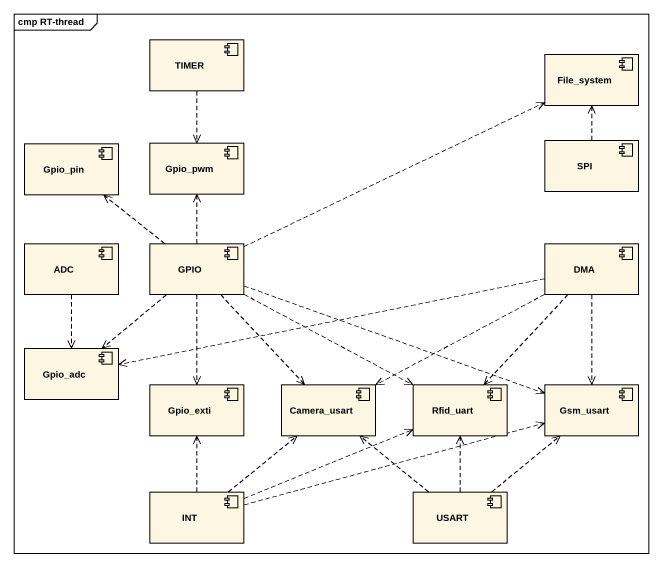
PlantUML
@startuml
mainframe cmp RT-thread
component TIMER
component File_system
component Gpio_pin
component Gpio_pwm
component SPI
component ADC
component GPIO
component DMA
component Gpio_adc
component Gpio_exti
component Camera_usart
component Rfid_uart
component Gsm_usart
component INT
component USART
TIMER ..> Gpio_pwm
SPI .up.> File_system
ADC ..> Gpio_adc
GPIO .right.> File_system
GPIO .up.> Gpio_pin
GPIO .up.> Gpio_pwm
GPIO ..> Gpio_adc
GPIO ..> Gpio_exti
GPIO ..> Camera_usart
GPIO .right.> Rfid_uart
GPIO .right.> Gsm_usart
DMA .left.> Gpio_adc
DMA .left.> Camera_usart
DMA ..> Rfid_uart
DMA ..> Gsm_usart
INT .up.> Gpio_exti
INT .up.> Camera_usart
INT .right.> Rfid_uart
INT .right.> Gsm_usart
USART .up.> Camera_usart
USART .up.> Rfid_uart
USART .up.> Gsm_usart
@enduml
